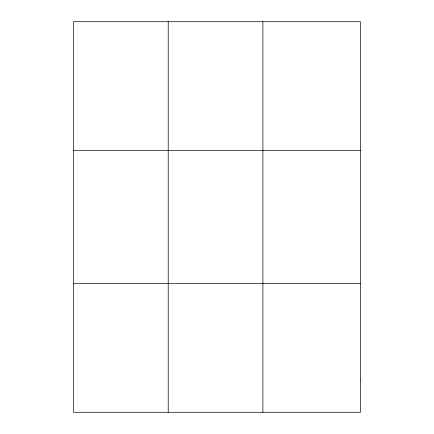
<?xml version="1.0" encoding="UTF-8"?>
<svg xmlns="http://www.w3.org/2000/svg" width="434" height="434" viewBox="0 0 434 434"><rect width="100%" height="100%" fill="white"/><g stroke="black" fill="none" stroke-linecap="round" stroke-linejoin="round"><path stroke-width="0.65" d="M168.218 412.3L168.218 21.7M262.912 412.3L262.912 21.7M73.52 150.598L360.48 150.598M73.52 283.402L360.48 283.402M360.48 380.075L360.48 412.3L73.52 412.3L73.52 21.7L360.48 21.7L360.48 380.075"/></g></svg>
